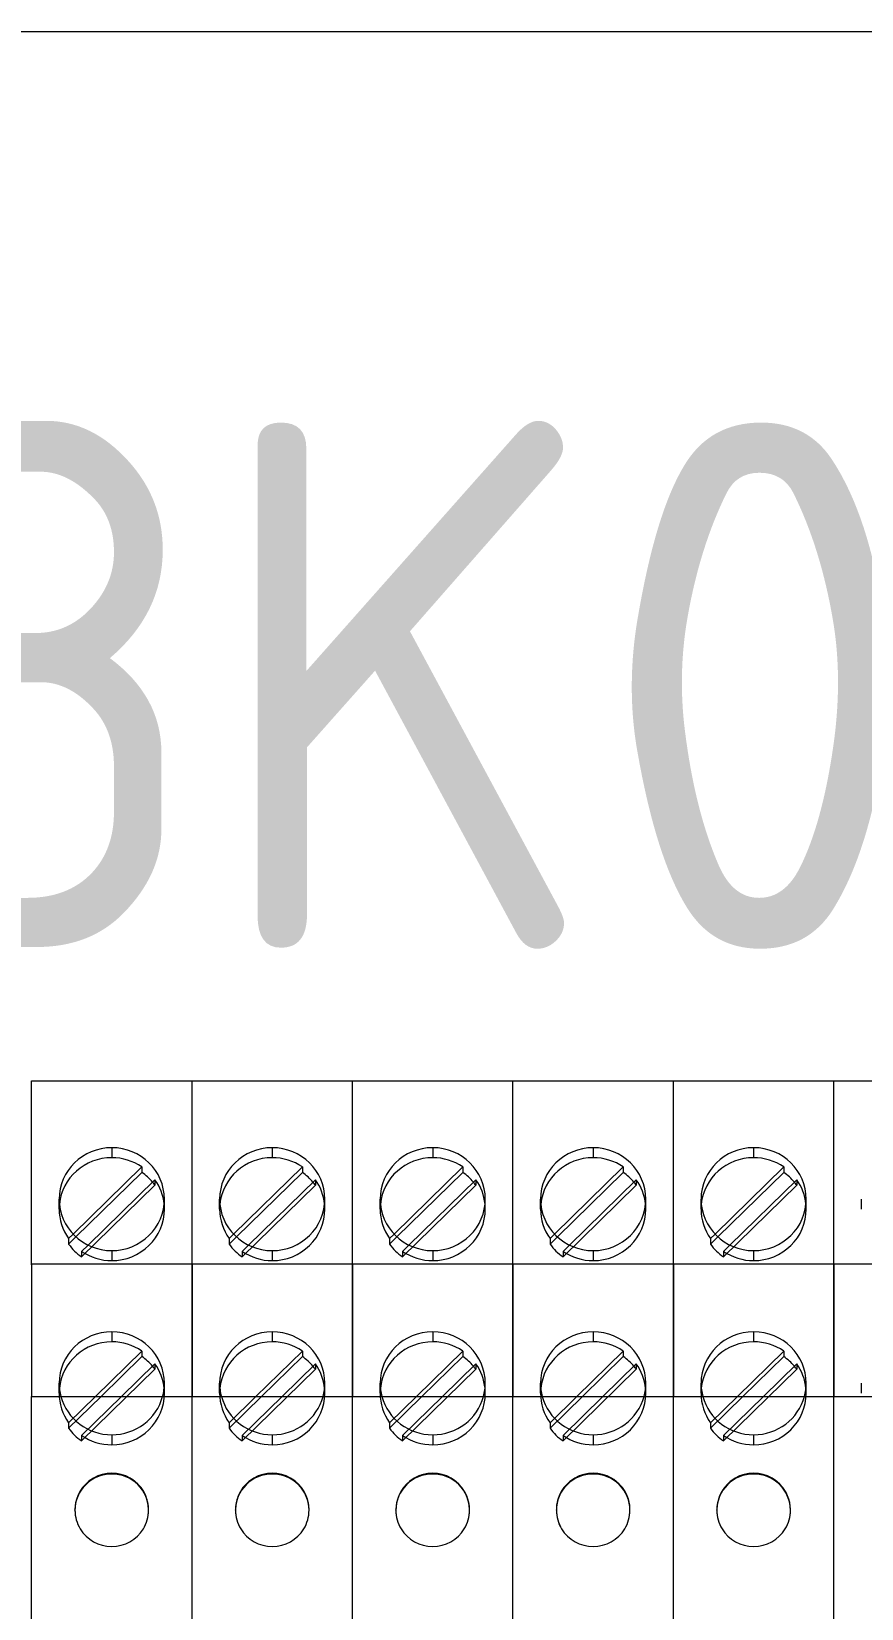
# Model space of a CAD drawing. Header units: millimetres. Extents: x 1359 to 3577, y 1336 to 3557.
# Drawn here: x 1936.2 to 1967.7, y 2576.6 to 2636.6 of the extents above; entities that cross this region are included whole.
import ezdxf
from ezdxf.enums import TextEntityAlignment as Align

# ---------------------------------------------------------------- set-up
doc = ezdxf.new("R2010")
doc.units = ezdxf.units.MM
doc.layers.add('000-PI-Oprema', color=30, linetype='Continuous', lineweight=5)
doc.layers.add('002-PI-Kabelska kanalica', color=150, linetype='Continuous')
doc.styles.add('PI0', font='isocpeur.ttf', dxfattribs={"width": 0.9})

msp = doc.modelspace()

# ---------------------------------------------------------------- linework, layer by layer
at = {"layer": '000-PI-Oprema', "color": 0, "linetype": 'ByBlock', "lineweight": 0}
for p, q in [((1936.165, 2596.672), (1942.265, 2596.672)), ((1936.165, 2590.216), (1936.165, 2596.672)), ((1936.165, 2596.672), (1936.165, 2596.672)), ((1936.165, 2596.672), (1936.165, 2596.672)), ((1936.165, 2596.672), (1942.265, 2596.672)), ((1936.165, 2590.216), (1936.165, 2596.672)), ((1936.165, 2596.672), (1936.165, 2596.672)), ((1936.165, 2596.672), (1936.165, 2596.672)), ((1942.265, 2596.672), (1942.265, 2596.672)), ((1942.265, 2596.672), (1942.265, 2596.672)), ((1942.265, 2596.672), (1942.265, 2596.672)), ((1942.265, 2590.216), (1942.265, 2596.672)), ((1942.265, 2596.672), (1942.265, 2596.672)), ((1942.265, 2596.672), (1942.265, 2596.672)), ((1942.265, 2596.672), (1942.265, 2596.672)), ((1942.265, 2590.216), (1942.265, 2596.672)), ((1942.265, 2596.672), (1948.365, 2596.672)), ((1942.265, 2590.216), (1942.265, 2596.672)), ((1942.265, 2596.672), (1942.265, 2596.672)), ((1942.265, 2596.672), (1942.265, 2596.672)), ((1942.265, 2596.672), (1942.265, 2596.672)), ((1942.265, 2596.672), (1948.365, 2596.672)), ((1942.265, 2590.216), (1942.265, 2596.672)), ((1942.265, 2596.672), (1942.265, 2596.672)), ((1942.265, 2596.672), (1942.265, 2596.672)), ((1942.265, 2596.672), (1942.265, 2596.672)), ((1942.265, 2595.827), (1942.265, 2596.272)), ((1942.265, 2595.827), (1942.265, 2596.272)), ((1948.365, 2596.672), (1948.365, 2596.672)), ((1948.365, 2596.672), (1948.365, 2596.672)), ((1948.365, 2596.672), (1948.365, 2596.672)), ((1948.365, 2590.216), (1948.365, 2596.672)), ((1948.365, 2596.672), (1948.365, 2596.672)), ((1948.365, 2596.672), (1948.365, 2596.672)), ((1948.365, 2596.672), (1948.365, 2596.672)), ((1948.365, 2590.216), (1948.365, 2596.672)), ((1948.365, 2596.672), (1954.465, 2596.672)), ((1948.365, 2590.216), (1948.365, 2596.672)), ((1948.365, 2596.672), (1948.365, 2596.672)), ((1948.365, 2596.672), (1948.365, 2596.672)), ((1948.365, 2596.672), (1948.365, 2596.672)), ((1948.365, 2596.672), (1954.465, 2596.672)), ((1948.365, 2590.216), (1948.365, 2596.672)), ((1948.365, 2596.672), (1948.365, 2596.672)), ((1948.365, 2596.672), (1948.365, 2596.672)), ((1948.365, 2596.672), (1948.365, 2596.672)), ((1948.365, 2595.827), (1948.365, 2596.272)), ((1948.365, 2595.827), (1948.365, 2596.272)), ((1954.465, 2596.672), (1954.465, 2596.672)), ((1954.465, 2596.672), (1954.465, 2596.672)), ((1954.465, 2596.672), (1954.465, 2596.672)), ((1954.465, 2590.216), (1954.465, 2596.672)), ((1954.465, 2596.672), (1954.465, 2596.672)), ((1954.465, 2596.672), (1954.465, 2596.672)), ((1954.465, 2596.672), (1954.465, 2596.672)), ((1954.465, 2590.216), (1954.465, 2596.672)), ((1954.465, 2596.672), (1960.565, 2596.672)), ((1954.465, 2590.216), (1954.465, 2596.672)), ((1954.465, 2596.672), (1954.465, 2596.672)), ((1954.465, 2596.672), (1954.465, 2596.672)), ((1954.465, 2596.672), (1954.465, 2596.672)), ((1954.465, 2596.672), (1960.565, 2596.672)), ((1954.465, 2590.216), (1954.465, 2596.672)), ((1954.465, 2596.672), (1954.465, 2596.672)), ((1954.465, 2596.672), (1954.465, 2596.672)), ((1954.465, 2596.672), (1954.465, 2596.672)), ((1954.465, 2595.827), (1954.465, 2596.272)), ((1954.465, 2595.827), (1954.465, 2596.272)), ((1960.565, 2596.672), (1960.565, 2596.672)), ((1960.565, 2596.672), (1960.565, 2596.672)), ((1960.565, 2596.672), (1960.565, 2596.672)), ((1960.565, 2590.216), (1960.565, 2596.672)), ((1960.565, 2596.672), (1960.565, 2596.672)), ((1960.565, 2596.672), (1960.565, 2596.672)), ((1960.565, 2596.672), (1960.565, 2596.672)), ((1960.565, 2590.216), (1960.565, 2596.672)), ((1960.565, 2596.672), (1966.665, 2596.672)), ((1960.565, 2590.216), (1960.565, 2596.672)), ((1960.565, 2596.672), (1960.565, 2596.672)), ((1960.565, 2596.672), (1960.565, 2596.672)), ((1960.565, 2596.672), (1960.565, 2596.672)), ((1960.565, 2596.672), (1966.665, 2596.672)), ((1960.565, 2590.216), (1960.565, 2596.672)), ((1960.565, 2596.672), (1960.565, 2596.672)), ((1960.565, 2596.672), (1960.565, 2596.672)), ((1960.565, 2596.672), (1960.565, 2596.672)), ((1960.565, 2595.827), (1960.565, 2596.272)), ((1960.565, 2595.827), (1960.565, 2596.272)), ((1966.665, 2596.672), (1966.665, 2596.672)), ((1966.665, 2596.672), (1966.665, 2596.672)), ((1966.665, 2596.672), (1966.665, 2596.672)), ((1966.665, 2590.216), (1966.665, 2596.672)), ((1966.665, 2596.672), (1966.665, 2596.672)), ((1966.665, 2596.672), (1966.665, 2596.672)), ((1966.665, 2596.672), (1966.665, 2596.672)), ((1966.665, 2590.216), (1966.665, 2596.672)), ((1966.665, 2596.672), (1972.765, 2596.672)), ((1966.665, 2590.216), (1966.665, 2596.672)), ((1966.665, 2596.672), (1966.665, 2596.672)), ((1966.665, 2596.672), (1966.665, 2596.672)), ((1966.665, 2596.672), (1966.665, 2596.672)), ((1966.665, 2596.672), (1972.765, 2596.672)), ((1966.665, 2590.216), (1966.665, 2596.672)), ((1966.665, 2596.672), (1966.665, 2596.672)), ((1966.665, 2596.672), (1966.665, 2596.672)), ((1966.665, 2596.672), (1966.665, 2596.672)), ((1966.665, 2595.827), (1966.665, 2596.272)), ((1966.665, 2595.827), (1966.665, 2596.272)), ((1936.165, 2595.172), (1936.165, 2595.172)), ((1936.165, 2595.172), (1936.165, 2595.172)), ((1942.265, 2595.172), (1942.265, 2595.172)), ((1942.265, 2595.172), (1942.265, 2595.172)), ((1948.365, 2595.172), (1948.365, 2595.172)), ((1948.365, 2595.172), (1948.365, 2595.172)), ((1954.465, 2595.172), (1954.465, 2595.172)), ((1954.465, 2595.172), (1954.465, 2595.172)), ((1960.565, 2595.172), (1960.565, 2595.172)), ((1960.565, 2595.172), (1960.565, 2595.172)), ((1966.665, 2595.172), (1966.665, 2595.172)), ((1966.665, 2595.172), (1966.665, 2595.172)), ((1939.215, 2594.128), (1939.215, 2593.749)), ((1942.265, 2593.108), (1942.265, 2593.984)), ((1942.265, 2593.108), (1942.265, 2593.984)), ((1945.315, 2594.128), (1945.315, 2593.749)), ((1948.365, 2593.108), (1948.365, 2593.984)), ((1948.365, 2593.108), (1948.365, 2593.984)), ((1951.415, 2594.128), (1951.415, 2593.749)), ((1954.465, 2593.108), (1954.465, 2593.984)), ((1954.465, 2593.108), (1954.465, 2593.984)), ((1957.515, 2594.128), (1957.515, 2593.749)), ((1960.565, 2593.108), (1960.565, 2593.984)), ((1960.565, 2593.108), (1960.565, 2593.984)), ((1963.615, 2594.128), (1963.615, 2593.749)), ((1966.665, 2593.108), (1966.665, 2593.984)), ((1966.665, 2593.108), (1966.665, 2593.984)), ((1940.359, 2593.397), (1937.748, 2590.842)), ((1937.854, 2590.738), (1940.359, 2593.189)), ((1940.359, 2593.397), (1940.359, 2593.189)), ((1946.459, 2593.397), (1943.848, 2590.842)), ((1943.954, 2590.738), (1946.459, 2593.189)), ((1946.459, 2593.397), (1946.459, 2593.189)), ((1952.559, 2593.397), (1949.948, 2590.842)), ((1950.054, 2590.738), (1952.559, 2593.189)), ((1952.559, 2593.397), (1952.559, 2593.189)), ((1958.659, 2593.397), (1956.048, 2590.842)), ((1956.154, 2590.738), (1958.659, 2593.189)), ((1958.659, 2593.397), (1958.659, 2593.189)), ((1964.759, 2593.397), (1962.148, 2590.842)), ((1962.254, 2590.738), (1964.759, 2593.189)), ((1964.759, 2593.397), (1964.759, 2593.189)), ((1940.854, 2592.705), (1938.07, 2589.981)), ((1938.312, 2590.426), (1940.854, 2592.913)), ((1940.854, 2592.913), (1940.854, 2592.705)), ((1946.954, 2592.705), (1944.17, 2589.981)), ((1944.412, 2590.426), (1946.954, 2592.913)), ((1946.954, 2592.913), (1946.954, 2592.705)), ((1953.054, 2592.705), (1950.27, 2589.981)), ((1950.512, 2590.426), (1953.054, 2592.913)), ((1953.054, 2592.913), (1953.054, 2592.705)), ((1959.154, 2592.705), (1956.37, 2589.981)), ((1956.612, 2590.426), (1959.154, 2592.913)), ((1959.154, 2592.913), (1959.154, 2592.705)), ((1965.254, 2592.705), (1962.47, 2589.981)), ((1962.712, 2590.426), (1965.254, 2592.913)), ((1965.254, 2592.913), (1965.254, 2592.705)), ((1937.215, 2591.793), (1937.215, 2592.172)), ((1941.215, 2591.793), (1941.215, 2592.172)), ((1943.315, 2591.793), (1943.315, 2592.172)), ((1947.315, 2591.793), (1947.315, 2592.172)), ((1949.415, 2591.793), (1949.415, 2592.172)), ((1953.415, 2591.793), (1953.415, 2592.172)), ((1955.515, 2591.793), (1955.515, 2592.172)), ((1959.515, 2591.793), (1959.515, 2592.172)), ((1961.615, 2591.793), (1961.615, 2592.172)), ((1965.615, 2591.793), (1965.615, 2592.172)), ((1967.715, 2591.793), (1967.715, 2592.172)), ((1937.748, 2590.842), (1937.575, 2590.673)), ((1937.575, 2590.465), (1937.854, 2590.738)), ((1943.848, 2590.842), (1943.675, 2590.673)), ((1943.675, 2590.465), (1943.954, 2590.738)), ((1949.948, 2590.842), (1949.775, 2590.673)), ((1949.775, 2590.465), (1950.054, 2590.738)), ((1956.048, 2590.842), (1955.875, 2590.673)), ((1955.875, 2590.465), (1956.154, 2590.738)), ((1962.148, 2590.842), (1961.975, 2590.673)), ((1961.975, 2590.465), (1962.254, 2590.738)), ((1936.165, 2589.672), (1936.165, 2590.216)), ((1936.165, 2589.672), (1936.165, 2590.216)), ((1937.575, 2590.673), (1937.575, 2590.465)), ((1938.07, 2590.189), (1938.312, 2590.426)), ((1938.07, 2590.189), (1938.07, 2589.981)), ((1939.215, 2590.216), (1939.215, 2589.836)), ((1942.265, 2589.672), (1942.265, 2590.216)), ((1942.265, 2589.672), (1942.265, 2590.216)), ((1942.265, 2589.672), (1942.265, 2590.216)), ((1942.265, 2589.672), (1942.265, 2590.216)), ((1943.675, 2590.673), (1943.675, 2590.465)), ((1944.17, 2590.189), (1944.412, 2590.426)), ((1944.17, 2590.189), (1944.17, 2589.981)), ((1945.315, 2590.216), (1945.315, 2589.836)), ((1948.365, 2589.672), (1948.365, 2590.216)), ((1948.365, 2589.672), (1948.365, 2590.216)), ((1948.365, 2589.672), (1948.365, 2590.216)), ((1948.365, 2589.672), (1948.365, 2590.216)), ((1949.775, 2590.673), (1949.775, 2590.465)), ((1950.27, 2590.189), (1950.512, 2590.426)), ((1950.27, 2590.189), (1950.27, 2589.981)), ((1951.415, 2590.216), (1951.415, 2589.836)), ((1954.465, 2589.672), (1954.465, 2590.216)), ((1954.465, 2589.672), (1954.465, 2590.216)), ((1954.465, 2589.672), (1954.465, 2590.216)), ((1954.465, 2589.672), (1954.465, 2590.216)), ((1955.875, 2590.673), (1955.875, 2590.465)), ((1956.37, 2590.189), (1956.612, 2590.426)), ((1956.37, 2590.189), (1956.37, 2589.981)), ((1957.515, 2590.216), (1957.515, 2589.836)), ((1960.565, 2589.672), (1960.565, 2590.216)), ((1960.565, 2589.672), (1960.565, 2590.216)), ((1960.565, 2589.672), (1960.565, 2590.216)), ((1960.565, 2589.672), (1960.565, 2590.216)), ((1961.975, 2590.673), (1961.975, 2590.465)), ((1962.47, 2590.189), (1962.712, 2590.426)), ((1962.47, 2590.189), (1962.47, 2589.981)), ((1963.615, 2590.216), (1963.615, 2589.836)), ((1966.665, 2589.672), (1966.665, 2590.216)), ((1966.665, 2589.672), (1966.665, 2590.216)), ((1966.665, 2589.672), (1966.665, 2590.216)), ((1966.665, 2589.672), (1966.665, 2590.216)), ((1936.165, 2589.72), (1942.265, 2589.72)), ((1936.165, 2589.672), (1936.165, 2589.672)), ((1936.165, 2589.672), (1936.165, 2584.672)), ((1936.165, 2589.672), (1936.165, 2589.672)), ((1936.165, 2589.672), (1936.165, 2584.672)), ((1942.265, 2589.72), (1948.365, 2589.72)), ((1942.265, 2589.672), (1942.265, 2589.672)), ((1942.265, 2584.672), (1942.265, 2589.672)), ((1942.265, 2589.672), (1942.265, 2589.672)), ((1942.265, 2584.672), (1942.265, 2589.672)), ((1942.265, 2589.672), (1942.265, 2589.672)), ((1942.265, 2589.672), (1942.265, 2584.672)), ((1942.265, 2589.672), (1942.265, 2589.672)), ((1942.265, 2589.672), (1942.265, 2584.672)), ((1948.365, 2589.72), (1954.465, 2589.72)), ((1948.365, 2589.672), (1948.365, 2589.672)), ((1948.365, 2584.672), (1948.365, 2589.672)), ((1948.365, 2589.672), (1948.365, 2589.672)), ((1948.365, 2584.672), (1948.365, 2589.672)), ((1948.365, 2589.672), (1948.365, 2589.672)), ((1948.365, 2589.672), (1948.365, 2584.672)), ((1948.365, 2589.672), (1948.365, 2589.672)), ((1948.365, 2589.672), (1948.365, 2584.672)), ((1954.465, 2589.72), (1960.565, 2589.72)), ((1954.465, 2589.672), (1954.465, 2589.672)), ((1954.465, 2584.672), (1954.465, 2589.672)), ((1954.465, 2589.672), (1954.465, 2589.672)), ((1954.465, 2584.672), (1954.465, 2589.672)), ((1954.465, 2589.672), (1954.465, 2589.672)), ((1954.465, 2589.672), (1954.465, 2584.672)), ((1954.465, 2589.672), (1954.465, 2589.672)), ((1954.465, 2589.672), (1954.465, 2584.672)), ((1960.565, 2589.72), (1966.665, 2589.72)), ((1960.565, 2589.672), (1960.565, 2589.672)), ((1960.565, 2584.672), (1960.565, 2589.672)), ((1960.565, 2589.672), (1960.565, 2589.672)), ((1960.565, 2584.672), (1960.565, 2589.672)), ((1960.565, 2589.672), (1960.565, 2589.672)), ((1960.565, 2589.672), (1960.565, 2584.672)), ((1960.565, 2589.672), (1960.565, 2589.672)), ((1960.565, 2589.672), (1960.565, 2584.672)), ((1966.665, 2589.72), (1972.765, 2589.72)), ((1966.665, 2589.672), (1966.665, 2589.672)), ((1966.665, 2584.672), (1966.665, 2589.672)), ((1966.665, 2589.672), (1966.665, 2589.672)), ((1966.665, 2584.672), (1966.665, 2589.672)), ((1966.665, 2589.672), (1966.665, 2589.672)), ((1966.665, 2589.672), (1966.665, 2584.672)), ((1966.665, 2589.672), (1966.665, 2589.672)), ((1966.665, 2589.672), (1966.665, 2584.672)), ((1939.215, 2587.128), (1939.215, 2586.749)), ((1945.315, 2587.128), (1945.315, 2586.749)), ((1951.415, 2587.128), (1951.415, 2586.749)), ((1957.515, 2587.128), (1957.515, 2586.749)), ((1963.615, 2587.128), (1963.615, 2586.749)), ((1942.265, 2586.108), (1942.265, 2586.98)), ((1942.265, 2586.108), (1942.265, 2586.98)), ((1948.365, 2586.108), (1948.365, 2586.98)), ((1948.365, 2586.108), (1948.365, 2586.98)), ((1954.465, 2586.108), (1954.465, 2586.98)), ((1954.465, 2586.108), (1954.465, 2586.98)), ((1960.565, 2586.108), (1960.565, 2586.98)), ((1960.565, 2586.108), (1960.565, 2586.98)), ((1966.665, 2586.108), (1966.665, 2586.98)), ((1966.665, 2586.108), (1966.665, 2586.98)), ((1940.359, 2586.397), (1938.596, 2584.672)), ((1938.808, 2584.672), (1940.359, 2586.189)), ((1940.359, 2586.397), (1940.359, 2586.189)), ((1946.459, 2586.397), (1944.696, 2584.672)), ((1944.908, 2584.672), (1946.459, 2586.189)), ((1946.459, 2586.397), (1946.459, 2586.189)), ((1952.559, 2586.397), (1950.796, 2584.672)), ((1951.008, 2584.672), (1952.559, 2586.189)), ((1952.559, 2586.397), (1952.559, 2586.189)), ((1958.659, 2586.397), (1956.896, 2584.672)), ((1957.108, 2584.672), (1958.659, 2586.189)), ((1958.659, 2586.397), (1958.659, 2586.189)), ((1964.759, 2586.397), (1962.996, 2584.672)), ((1963.208, 2584.672), (1964.759, 2586.189)), ((1964.759, 2586.397), (1964.759, 2586.189)), ((1940.854, 2585.705), (1938.07, 2582.981)), ((1939.586, 2584.672), (1940.854, 2585.913)), ((1940.854, 2585.913), (1940.854, 2585.705)), ((1946.954, 2585.705), (1944.17, 2582.981)), ((1945.686, 2584.672), (1946.954, 2585.913)), ((1946.954, 2585.913), (1946.954, 2585.705)), ((1953.054, 2585.705), (1950.27, 2582.981)), ((1951.786, 2584.672), (1953.054, 2585.913)), ((1953.054, 2585.913), (1953.054, 2585.705)), ((1959.154, 2585.705), (1956.37, 2582.981)), ((1957.886, 2584.672), (1959.154, 2585.913)), ((1959.154, 2585.913), (1959.154, 2585.705)), ((1965.254, 2585.705), (1962.47, 2582.981)), ((1963.986, 2584.672), (1965.254, 2585.913)), ((1965.254, 2585.913), (1965.254, 2585.705)), ((1937.215, 2584.793), (1937.215, 2585.172)), ((1941.215, 2584.793), (1941.215, 2585.172)), ((1943.315, 2584.793), (1943.315, 2585.172)), ((1947.315, 2584.793), (1947.315, 2585.172)), ((1949.415, 2584.793), (1949.415, 2585.172)), ((1953.415, 2584.793), (1953.415, 2585.172)), ((1955.515, 2584.793), (1955.515, 2585.172)), ((1959.515, 2584.793), (1959.515, 2585.172)), ((1961.615, 2584.793), (1961.615, 2585.172)), ((1965.615, 2584.793), (1965.615, 2585.172)), ((1967.715, 2584.793), (1967.715, 2585.172)), ((1936.165, 2584.672), (1942.265, 2584.672)), ((1936.165, 2574.322), (1936.165, 2584.672)), ((1936.165, 2584.672), (1936.165, 2584.672)), ((1936.165, 2574.322), (1936.165, 2584.672)), ((1936.165, 2584.672), (1936.165, 2584.672)), ((1937.575, 2583.465), (1938.808, 2584.672)), ((1938.596, 2584.672), (1937.575, 2583.673)), ((1938.07, 2583.189), (1939.586, 2584.672)), ((1942.265, 2584.672), (1942.265, 2584.672)), ((1942.265, 2574.322), (1942.265, 2584.672)), ((1942.265, 2584.672), (1942.265, 2584.672)), ((1942.265, 2574.322), (1942.265, 2584.672)), ((1942.265, 2584.672), (1948.365, 2584.672)), ((1942.265, 2574.322), (1942.265, 2584.672)), ((1942.265, 2584.672), (1942.265, 2584.672)), ((1942.265, 2574.322), (1942.265, 2584.672)), ((1942.265, 2584.672), (1942.265, 2584.672)), ((1943.675, 2583.465), (1944.908, 2584.672)), ((1944.696, 2584.672), (1943.675, 2583.673)), ((1944.17, 2583.189), (1945.686, 2584.672)), ((1948.365, 2584.672), (1948.365, 2584.672)), ((1948.365, 2574.322), (1948.365, 2584.672)), ((1948.365, 2584.672), (1948.365, 2584.672)), ((1948.365, 2574.322), (1948.365, 2584.672)), ((1948.365, 2584.672), (1954.465, 2584.672)), ((1948.365, 2574.322), (1948.365, 2584.672)), ((1948.365, 2584.672), (1948.365, 2584.672)), ((1948.365, 2574.322), (1948.365, 2584.672)), ((1948.365, 2584.672), (1948.365, 2584.672)), ((1949.775, 2583.465), (1951.008, 2584.672)), ((1950.796, 2584.672), (1949.775, 2583.673)), ((1950.27, 2583.189), (1951.786, 2584.672)), ((1954.465, 2584.672), (1954.465, 2584.672)), ((1954.465, 2574.322), (1954.465, 2584.672)), ((1954.465, 2584.672), (1954.465, 2584.672)), ((1954.465, 2574.322), (1954.465, 2584.672)), ((1954.465, 2584.672), (1960.565, 2584.672)), ((1954.465, 2574.322), (1954.465, 2584.672)), ((1954.465, 2584.672), (1954.465, 2584.672)), ((1954.465, 2574.322), (1954.465, 2584.672)), ((1954.465, 2584.672), (1954.465, 2584.672)), ((1955.875, 2583.465), (1957.108, 2584.672)), ((1956.896, 2584.672), (1955.875, 2583.673)), ((1956.37, 2583.189), (1957.886, 2584.672)), ((1960.565, 2584.672), (1960.565, 2584.672)), ((1960.565, 2574.322), (1960.565, 2584.672)), ((1960.565, 2584.672), (1960.565, 2584.672)), ((1960.565, 2574.322), (1960.565, 2584.672)), ((1960.565, 2584.672), (1966.665, 2584.672)), ((1960.565, 2574.322), (1960.565, 2584.672)), ((1960.565, 2584.672), (1960.565, 2584.672)), ((1960.565, 2574.322), (1960.565, 2584.672)), ((1960.565, 2584.672), (1960.565, 2584.672)), ((1961.975, 2583.465), (1963.208, 2584.672)), ((1962.996, 2584.672), (1961.975, 2583.673)), ((1962.47, 2583.189), (1963.986, 2584.672)), ((1966.665, 2584.672), (1966.665, 2584.672)), ((1966.665, 2574.322), (1966.665, 2584.672)), ((1966.665, 2584.672), (1966.665, 2584.672)), ((1966.665, 2574.322), (1966.665, 2584.672)), ((1966.665, 2584.672), (1972.765, 2584.672)), ((1966.665, 2574.322), (1966.665, 2584.672)), ((1966.665, 2584.672), (1966.665, 2584.672)), ((1966.665, 2574.322), (1966.665, 2584.672)), ((1966.665, 2584.672), (1966.665, 2584.672)), ((1937.575, 2583.673), (1937.575, 2583.465)), ((1943.675, 2583.673), (1943.675, 2583.465)), ((1949.775, 2583.673), (1949.775, 2583.465)), ((1955.875, 2583.673), (1955.875, 2583.465)), ((1961.975, 2583.673), (1961.975, 2583.465)), ((1938.07, 2583.189), (1938.07, 2582.981)), ((1939.215, 2583.216), (1939.215, 2582.836)), ((1944.17, 2583.189), (1944.17, 2582.981)), ((1945.315, 2583.216), (1945.315, 2582.836)), ((1950.27, 2583.189), (1950.27, 2582.981)), ((1951.415, 2583.216), (1951.415, 2582.836)), ((1956.37, 2583.189), (1956.37, 2582.981)), ((1957.515, 2583.216), (1957.515, 2582.836)), ((1962.47, 2583.189), (1962.47, 2582.981)), ((1963.615, 2583.216), (1963.615, 2582.836)), ((1937.815, 2580.348), (1937.815, 2580.357)), ((1940.615, 2580.348), (1940.615, 2580.357)), ((1943.915, 2580.348), (1943.915, 2580.357)), ((1946.715, 2580.348), (1946.715, 2580.357)), ((1950.015, 2580.348), (1950.015, 2580.357)), ((1952.815, 2580.348), (1952.815, 2580.357)), ((1956.115, 2580.348), (1956.115, 2580.357)), ((1958.915, 2580.348), (1958.915, 2580.357)), ((1962.215, 2580.348), (1962.215, 2580.357)), ((1965.015, 2580.348), (1965.015, 2580.357))]:
    msp.add_line(p, q, dxfattribs=at)
for centre in [(1939.215, 2580.357), (1945.315, 2580.357), (1951.415, 2580.357), (1957.515, 2580.357), (1963.615, 2580.357)]:
    msp.add_arc(centre, 1.4, 0, 180.00002, dxfattribs=at)
for centre, major_axis, ratio, start_param, end_param in [((1939.215, 2592.172), (-2, 0), 0.978148, -1.570796, 0), ((1939.215, 2591.793), (-2, 0), 0.978148, -1.570796, -0.097132), ((1939.215, 2592.172), (-2, 0), 0.978148, 3.141593, 4.712389), ((1939.215, 2591.793), (-2, 0), 0.978148, -2.180289, -1.570796), ((1945.315, 2592.172), (-2, 0), 0.978148, -1.570796, 0), ((1945.315, 2591.793), (-2, 0), 0.978148, -1.570796, -0.097132), ((1945.315, 2592.172), (-2, 0), 0.978148, 3.141593, 4.712389), ((1945.315, 2591.793), (-2, 0), 0.978148, -2.180289, -1.570796), ((1951.415, 2592.172), (-2, 0), 0.978148, -1.570796, 0), ((1951.415, 2591.793), (-2, 0), 0.978148, -1.570796, -0.097132), ((1951.415, 2592.172), (-2, 0), 0.978148, 3.141593, 4.712389), ((1951.415, 2591.793), (-2, 0), 0.978148, -2.180289, -1.570796), ((1957.515, 2592.172), (-2, 0), 0.978148, -1.570796, 0), ((1957.515, 2591.793), (-2, 0), 0.978148, -1.570796, -0.097132), ((1957.515, 2592.172), (-2, 0), 0.978148, 3.141593, 4.712389), ((1957.515, 2591.793), (-2, 0), 0.978148, -2.180289, -1.570796), ((1963.615, 2592.172), (-2, 0), 0.978148, -1.570796, 0), ((1963.615, 2591.793), (-2, 0), 0.978148, -1.570796, -0.097132), ((1963.615, 2592.172), (-2, 0), 0.978148, 3.141593, 4.712389), ((1963.615, 2591.793), (-2, 0), 0.978148, -2.180289, -1.570796), ((1939.215, 2591.585), (2, 0), 0.978148, 0.685382, 0.961304), ((1945.315, 2591.585), (2, 0), 0.978148, 0.685382, 0.961304), ((1951.415, 2591.585), (2, 0), 0.978148, 0.685382, 0.961304), ((1957.515, 2591.585), (2, 0), 0.978148, 0.685382, 0.961304), ((1963.615, 2591.585), (2, 0), 0.978148, 0.685382, 0.961304), ((1939.215, 2591.585), (2, 0), 0.978148, 0.609492, 0.685382), ((1939.215, 2591.793), (-2, 0), 0.978148, -3.044461, -2.5321), ((1945.315, 2591.585), (2, 0), 0.978148, 0.609492, 0.685382), ((1945.315, 2591.793), (-2, 0), 0.978148, -3.044461, -2.5321), ((1951.415, 2591.585), (2, 0), 0.978148, 0.609492, 0.685382), ((1951.415, 2591.793), (-2, 0), 0.978148, -3.044461, -2.5321), ((1957.515, 2591.585), (2, 0), 0.978148, 0.609492, 0.685382), ((1957.515, 2591.793), (-2, 0), 0.978148, -3.044461, -2.5321), ((1963.615, 2591.585), (2, 0), 0.978148, 0.609492, 0.685382), ((1963.615, 2591.793), (-2, 0), 0.978148, -3.044461, -2.5321), ((1939.215, 2592.172), (-2, 0), 0.978148, 0, 1.570796), ((1939.215, 2591.793), (-2, 0), 0.978148, -0.097132, 0), ((1939.215, 2592.172), (-2, 0), 0.978148, 1.570796, 3.141593), ((1939.215, 2591.793), (-2, 0), 0.978148, 3.141593, 3.238724), ((1945.315, 2592.172), (-2, 0), 0.978148, 0, 1.570796), ((1945.315, 2591.793), (-2, 0), 0.978148, -0.097132, 0), ((1945.315, 2592.172), (-2, 0), 0.978148, 1.570796, 3.141593), ((1945.315, 2591.793), (-2, 0), 0.978148, 3.141593, 3.238724), ((1951.415, 2592.172), (-2, 0), 0.978148, 0, 1.570796), ((1951.415, 2591.793), (-2, 0), 0.978148, -0.097132, 0), ((1951.415, 2592.172), (-2, 0), 0.978148, 1.570796, 3.141593), ((1951.415, 2591.793), (-2, 0), 0.978148, 3.141593, 3.238724), ((1957.515, 2592.172), (-2, 0), 0.978148, 0, 1.570796), ((1957.515, 2591.793), (-2, 0), 0.978148, -0.097132, 0), ((1957.515, 2592.172), (-2, 0), 0.978148, 1.570796, 3.141593), ((1957.515, 2591.793), (-2, 0), 0.978148, 3.141593, 3.238724), ((1963.615, 2592.172), (-2, 0), 0.978148, 0, 1.570796), ((1963.615, 2591.793), (-2, 0), 0.978148, -0.097132, 0), ((1963.615, 2592.172), (-2, 0), 0.978148, 1.570796, 3.141593), ((1963.615, 2591.793), (-2, 0), 0.978148, 3.141593, 3.238724), ((1939.215, 2591.793), (-2, 0), 0.978148, 0, 0.609492), ((1939.215, 2591.793), (-2, 0), 0.978148, 1.570796, 3.141593), ((1945.315, 2591.793), (-2, 0), 0.978148, 0, 0.609492), ((1945.315, 2591.793), (-2, 0), 0.978148, 1.570796, 3.141593), ((1951.415, 2591.793), (-2, 0), 0.978148, 0, 0.609492), ((1951.415, 2591.793), (-2, 0), 0.978148, 1.570796, 3.141593), ((1957.515, 2591.793), (-2, 0), 0.978148, 0, 0.609492), ((1957.515, 2591.793), (-2, 0), 0.978148, 1.570796, 3.141593), ((1963.615, 2591.793), (-2, 0), 0.978148, 0, 0.609492), ((1963.615, 2591.793), (-2, 0), 0.978148, 1.570796, 3.141593), ((1939.215, 2591.585), (2, 0), 0.978148, -2.5321, -2.180289), ((1939.215, 2591.793), (-2, 0), 0.978148, 0.961304, 1.570796), ((1945.315, 2591.585), (2, 0), 0.978148, -2.5321, -2.180289), ((1945.315, 2591.793), (-2, 0), 0.978148, 0.961304, 1.570796), ((1951.415, 2591.585), (2, 0), 0.978148, -2.5321, -2.180289), ((1951.415, 2591.793), (-2, 0), 0.978148, 0.961304, 1.570796), ((1957.515, 2591.585), (2, 0), 0.978148, -2.5321, -2.180289), ((1957.515, 2591.793), (-2, 0), 0.978148, 0.961304, 1.570796), ((1963.615, 2591.585), (2, 0), 0.978148, -2.5321, -2.180289), ((1963.615, 2591.793), (-2, 0), 0.978148, 0.961304, 1.570796), ((1939.215, 2585.172), (-2, 0), 0.978148, -1.570796, 0), ((1939.215, 2585.172), (-2, 0), 0.978148, 3.141593, 4.712389), ((1945.315, 2585.172), (-2, 0), 0.978148, -1.570796, 0), ((1945.315, 2585.172), (-2, 0), 0.978148, 3.141593, 4.712389), ((1951.415, 2585.172), (-2, 0), 0.978148, -1.570796, 0), ((1951.415, 2585.172), (-2, 0), 0.978148, 3.141593, 4.712389), ((1957.515, 2585.172), (-2, 0), 0.978148, -1.570796, 0), ((1957.515, 2585.172), (-2, 0), 0.978148, 3.141593, 4.712389), ((1963.615, 2585.172), (-2, 0), 0.978148, -1.570796, 0), ((1963.615, 2585.172), (-2, 0), 0.978148, 3.141593, 4.712389), ((1939.215, 2584.793), (-2, 0), 0.978148, -1.570796, -0.097132), ((1939.215, 2584.793), (-2, 0), 0.978148, -2.180289, -1.570796), ((1945.315, 2584.793), (-2, 0), 0.978148, -1.570796, -0.097132), ((1945.315, 2584.793), (-2, 0), 0.978148, -2.180289, -1.570796), ((1951.415, 2584.793), (-2, 0), 0.978148, -1.570796, -0.097132), ((1951.415, 2584.793), (-2, 0), 0.978148, -2.180289, -1.570796), ((1957.515, 2584.793), (-2, 0), 0.978148, -1.570796, -0.097132), ((1957.515, 2584.793), (-2, 0), 0.978148, -2.180289, -1.570796), ((1963.615, 2584.793), (-2, 0), 0.978148, -1.570796, -0.097132), ((1963.615, 2584.793), (-2, 0), 0.978148, -2.180289, -1.570796), ((1939.215, 2584.585), (2, 0), 0.978148, 0.685382, 0.961304), ((1945.315, 2584.585), (2, 0), 0.978148, 0.685382, 0.961304), ((1951.415, 2584.585), (2, 0), 0.978148, 0.685382, 0.961304), ((1957.515, 2584.585), (2, 0), 0.978148, 0.685382, 0.961304), ((1963.615, 2584.585), (2, 0), 0.978148, 0.685382, 0.961304), ((1939.215, 2584.585), (2, 0), 0.978148, 0.609492, 0.685382), ((1939.215, 2584.793), (-2, 0), 0.978148, -3.044461, -2.5321), ((1945.315, 2584.585), (2, 0), 0.978148, 0.609492, 0.685382), ((1945.315, 2584.793), (-2, 0), 0.978148, -3.044461, -2.5321), ((1951.415, 2584.585), (2, 0), 0.978148, 0.609492, 0.685382), ((1951.415, 2584.793), (-2, 0), 0.978148, -3.044461, -2.5321), ((1957.515, 2584.585), (2, 0), 0.978148, 0.609492, 0.685382), ((1957.515, 2584.793), (-2, 0), 0.978148, -3.044461, -2.5321), ((1963.615, 2584.585), (2, 0), 0.978148, 0.609492, 0.685382), ((1963.615, 2584.793), (-2, 0), 0.978148, -3.044461, -2.5321), ((1939.215, 2585.172), (-2, 0), 0.978148, 0, 0.258728), ((1939.215, 2584.793), (-2, 0), 0.978148, -0.097132, 0), ((1939.215, 2584.793), (-2, 0), 0.978148, 0, 0.609492), ((1939.215, 2584.793), (-2, 0), 0.978148, 1.570796, 3.141593), ((1939.215, 2585.172), (-2, 0), 0.978148, 2.882864, 3.141593), ((1939.215, 2584.793), (-2, 0), 0.978148, 3.141593, 3.238724), ((1945.315, 2585.172), (-2, 0), 0.978148, 0, 0.258728), ((1945.315, 2584.793), (-2, 0), 0.978148, -0.097132, 0), ((1945.315, 2584.793), (-2, 0), 0.978148, 0, 0.609492), ((1945.315, 2584.793), (-2, 0), 0.978148, 1.570796, 3.141593), ((1945.315, 2585.172), (-2, 0), 0.978148, 2.882864, 3.141593), ((1945.315, 2584.793), (-2, 0), 0.978148, 3.141593, 3.238724), ((1951.415, 2585.172), (-2, 0), 0.978148, 0, 0.258728), ((1951.415, 2584.793), (-2, 0), 0.978148, -0.097132, 0), ((1951.415, 2584.793), (-2, 0), 0.978148, 0, 0.609492), ((1951.415, 2584.793), (-2, 0), 0.978148, 1.570796, 3.141593), ((1951.415, 2585.172), (-2, 0), 0.978148, 2.882864, 3.141593), ((1951.415, 2584.793), (-2, 0), 0.978148, 3.141593, 3.238724), ((1957.515, 2585.172), (-2, 0), 0.978148, 0, 0.258728), ((1957.515, 2584.793), (-2, 0), 0.978148, -0.097132, 0), ((1957.515, 2584.793), (-2, 0), 0.978148, 0, 0.609492), ((1957.515, 2584.793), (-2, 0), 0.978148, 1.570796, 3.141593), ((1957.515, 2585.172), (-2, 0), 0.978148, 2.882864, 3.141593), ((1957.515, 2584.793), (-2, 0), 0.978148, 3.141593, 3.238724), ((1963.615, 2585.172), (-2, 0), 0.978148, 0, 0.258728), ((1963.615, 2584.793), (-2, 0), 0.978148, -0.097132, 0), ((1963.615, 2584.793), (-2, 0), 0.978148, 0, 0.609492), ((1963.615, 2584.793), (-2, 0), 0.978148, 1.570796, 3.141593), ((1963.615, 2585.172), (-2, 0), 0.978148, 2.882864, 3.141593), ((1963.615, 2584.793), (-2, 0), 0.978148, 3.141593, 3.238724), ((1939.215, 2585.172), (-2, 0), 0.978148, 0.258728, 1.570796), ((1939.215, 2585.172), (-2, 0), 0.978148, 1.570796, 2.882864), ((1945.315, 2585.172), (-2, 0), 0.978148, 0.258728, 1.570796), ((1945.315, 2585.172), (-2, 0), 0.978148, 1.570796, 2.882864), ((1951.415, 2585.172), (-2, 0), 0.978148, 0.258728, 1.570796), ((1951.415, 2585.172), (-2, 0), 0.978148, 1.570796, 2.882864), ((1957.515, 2585.172), (-2, 0), 0.978148, 0.258728, 1.570796), ((1957.515, 2585.172), (-2, 0), 0.978148, 1.570796, 2.882864), ((1963.615, 2585.172), (-2, 0), 0.978148, 0.258728, 1.570796), ((1963.615, 2585.172), (-2, 0), 0.978148, 1.570796, 2.882864), ((1939.215, 2584.585), (2, 0), 0.978148, -2.5321, -2.180289), ((1939.215, 2584.793), (-2, 0), 0.978148, 0.961304, 1.570796), ((1945.315, 2584.585), (2, 0), 0.978148, -2.5321, -2.180289), ((1945.315, 2584.793), (-2, 0), 0.978148, 0.961304, 1.570796), ((1951.415, 2584.585), (2, 0), 0.978148, -2.5321, -2.180289), ((1951.415, 2584.793), (-2, 0), 0.978148, 0.961304, 1.570796), ((1957.515, 2584.585), (2, 0), 0.978148, -2.5321, -2.180289), ((1957.515, 2584.793), (-2, 0), 0.978148, 0.961304, 1.570796), ((1963.615, 2584.585), (2, 0), 0.978148, -2.5321, -2.180289), ((1963.615, 2584.793), (-2, 0), 0.978148, 0.961304, 1.570796), ((1939.215, 2580.348), (-1.4, 0), 0.982559, -1.570796, 0.003609), ((1939.215, 2580.357), (1.4, 0), 0.994522, 1.570796, 3.141593), ((1939.215, 2580.357), (1.4, 0), 0.994522, 0, 1.570796), ((1939.215, 2580.348), (-1.4, 0), 0.982559, 3.141538, 4.712389), ((1945.315, 2580.348), (-1.4, 0), 0.982559, -1.570796, 0.003609), ((1945.315, 2580.357), (1.4, 0), 0.994522, 1.570796, 3.141593), ((1945.315, 2580.357), (1.4, 0), 0.994522, 0, 1.570796), ((1945.315, 2580.348), (-1.4, 0), 0.982559, 3.141538, 4.712389), ((1951.415, 2580.348), (-1.4, 0), 0.982559, -1.570796, 0.003609), ((1951.415, 2580.357), (1.4, 0), 0.994522, 1.570796, 3.141593), ((1951.415, 2580.357), (1.4, 0), 0.994522, 0, 1.570796), ((1951.415, 2580.348), (-1.4, 0), 0.982559, 3.141538, 4.712389), ((1957.515, 2580.348), (-1.4, 0), 0.982559, -1.570796, 0.003609), ((1957.515, 2580.357), (1.4, 0), 0.994522, 1.570796, 3.141593), ((1957.515, 2580.357), (1.4, 0), 0.994522, 0, 1.570796), ((1957.515, 2580.348), (-1.4, 0), 0.982559, 3.141538, 4.712389), ((1963.615, 2580.348), (-1.4, 0), 0.982559, -1.570796, 0.003609), ((1963.615, 2580.357), (1.4, 0), 0.994522, 1.570796, 3.141593), ((1963.615, 2580.357), (1.4, 0), 0.994522, 0, 1.570796), ((1963.615, 2580.348), (-1.4, 0), 0.982559, 3.141538, 4.712389), ((1939.215, 2580.357), (1.4, 0), 0.994522, 3.141593, 3.68285), ((1939.215, 2580.348), (-1.4, 0), 0.982559, 0.003609, 0.541258), ((1939.215, 2580.357), (1.4, 0), 0.994522, -0.541258, 0), ((1939.215, 2580.348), (-1.4, 0), 0.982559, 2.600335, 3.141538), ((1945.315, 2580.357), (1.4, 0), 0.994522, 3.141593, 3.68285), ((1945.315, 2580.348), (-1.4, 0), 0.982559, 0.003609, 0.541258), ((1945.315, 2580.357), (1.4, 0), 0.994522, -0.541258, 0), ((1945.315, 2580.348), (-1.4, 0), 0.982559, 2.600335, 3.141538), ((1951.415, 2580.357), (1.4, 0), 0.994522, 3.141593, 3.68285), ((1951.415, 2580.348), (-1.4, 0), 0.982559, 0.003609, 0.541258), ((1951.415, 2580.357), (1.4, 0), 0.994522, -0.541258, 0), ((1951.415, 2580.348), (-1.4, 0), 0.982559, 2.600335, 3.141538), ((1957.515, 2580.357), (1.4, 0), 0.994522, 3.141593, 3.68285), ((1957.515, 2580.348), (-1.4, 0), 0.982559, 0.003609, 0.541258), ((1957.515, 2580.357), (1.4, 0), 0.994522, -0.541258, 0), ((1957.515, 2580.348), (-1.4, 0), 0.982559, 2.600335, 3.141538), ((1963.615, 2580.357), (1.4, 0), 0.994522, 3.141593, 3.68285), ((1963.615, 2580.348), (-1.4, 0), 0.982559, 0.003609, 0.541258), ((1963.615, 2580.357), (1.4, 0), 0.994522, -0.541258, 0), ((1963.615, 2580.348), (-1.4, 0), 0.982559, 2.600335, 3.141538), ((1939.215, 2580.339), (-1.398, 0), 0.976187, 0.538389, 2.603204), ((1945.315, 2580.339), (-1.398, 0), 0.976187, 0.538389, 2.603204), ((1951.415, 2580.339), (-1.398, 0), 0.976187, 0.538389, 2.603204), ((1957.515, 2580.339), (-1.398, 0), 0.976187, 0.538389, 2.603204), ((1963.615, 2580.339), (-1.398, 0), 0.976187, 0.538389, 2.603204)]:
    msp.add_ellipse(centre, major_axis=major_axis, ratio=ratio, start_param=start_param, end_param=end_param, dxfattribs=at)
at = {"layer": '002-PI-Kabelska kanalica', "color": 0, "linetype": 'ByBlock', "lineweight": 0}
msp.add_line((1601.071, 2636.556), (2416.071, 2636.556), dxfattribs=at)

# ---------------------------------------------------------------- texts
at = {"layer": '002-PI-Kabelska kanalica', "color": 0, "linetype": 'ByBlock', "lineweight": 0, "style": 'PI0', "width": 0.9}
msp.add_text('-73K01...-88K08', height=20, dxfattribs=at).set_placement((1990.248, 2611.725), align=Align.MIDDLE)

doc.saveas('drawing.dxf')
